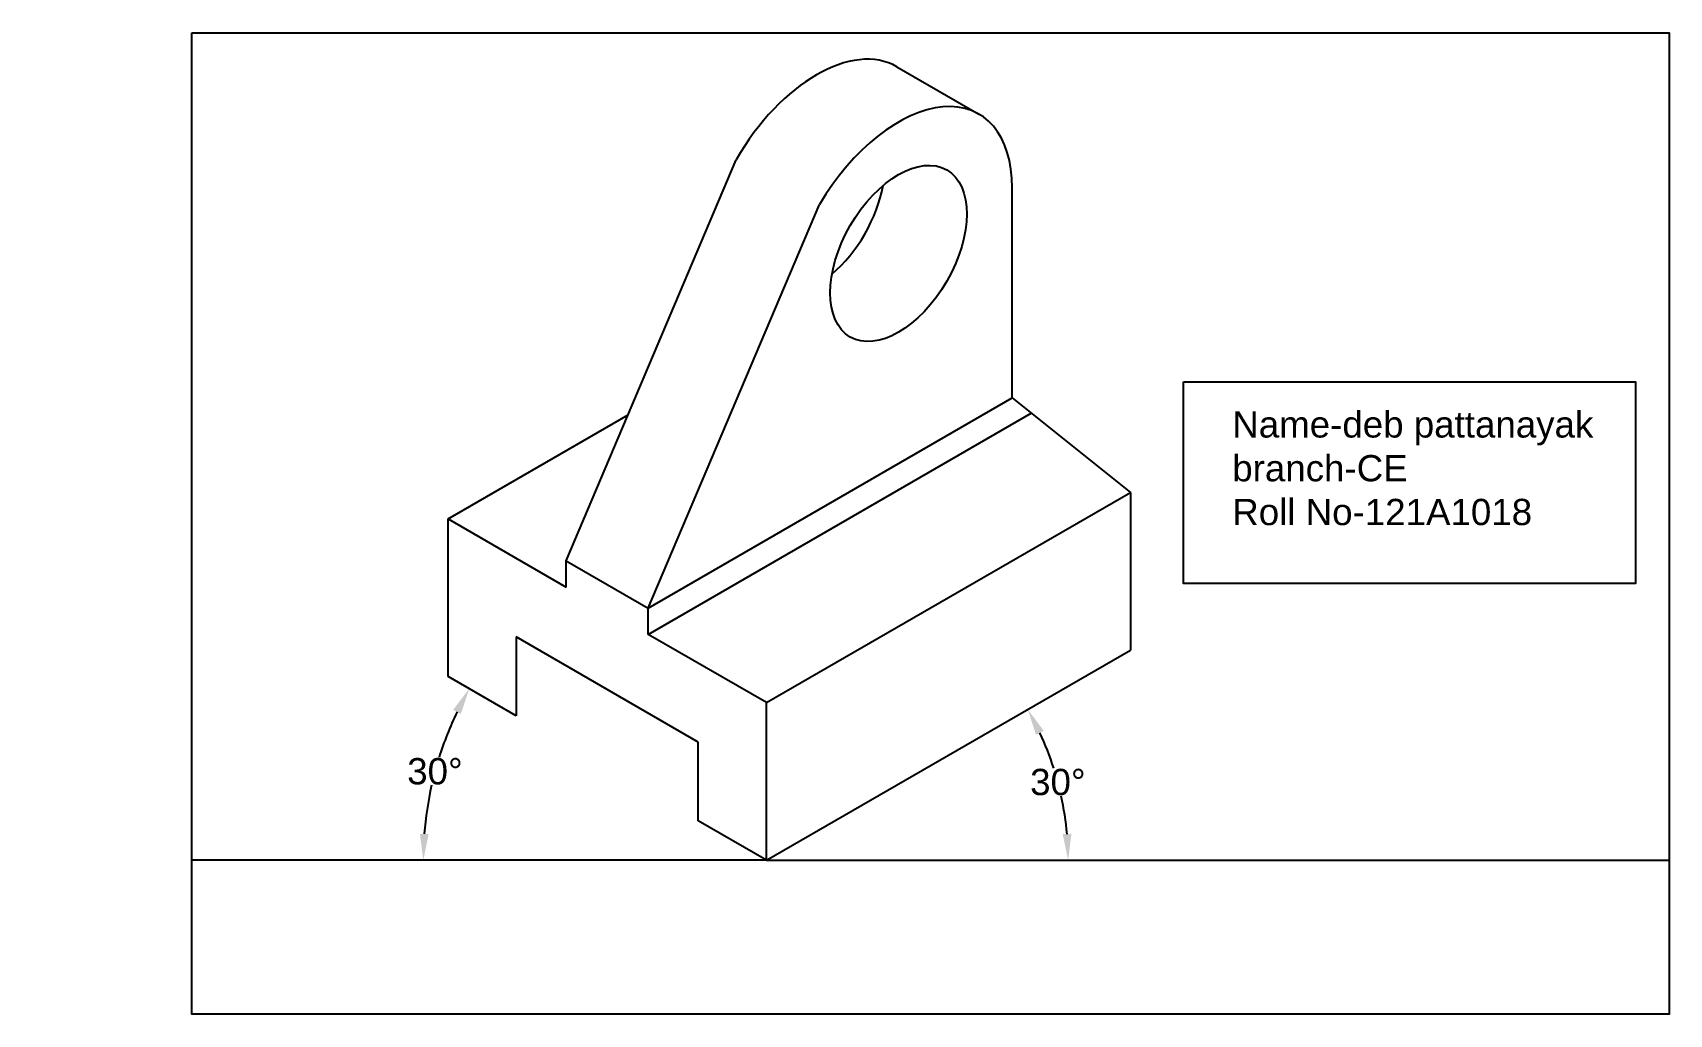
# Model space of a CAD drawing. Header units: inches. Extents: x 127653 to 127964, y 13939 to 14126.
import ezdxf

# ---------------------------------------------------------------- set-up
doc = ezdxf.new("R2010")
doc.units = ezdxf.units.IN
doc.header["$MEASUREMENT"] = 0
doc.styles.get("Standard").update_dxf_attribs({"font": 'arial.ttf'})
doc.dimstyles.new('New sty', dxfattribs={"dimtxt": 5, "dimasz": 5, "dimexe": 1.5, "dimexo": 1.5, "dimgap": 0.09, "dimtad": 0, "dimtih": 1, "dimtoh": 1, "dimdec": 1, "dimzin": 0, "dimdsep": 46, "dimtxsty": 'Standard', "dimcen": 0.09, "dimadec": 0, "dimazin": 0, "dimtfac": 1, "dimtdec": 1, "dimtofl": 0, "dimtmove": 0, "dimatfit": 3, "dimfxl": 1, "dimtolj": 1, "dimtzin": 0, "dimarcsym": 0})

# ---------------------------------------------------------------- blocks, each defined once
blk = doc.blocks.new('*D1')
at = {"color": 0, "lineweight": -2, "transparency": 16777216}
for start, end in [(17.7511, 25.0084), (4.9916, 12.2839)]:
    blk.add_arc((127792.29, 13968.31), 57.41, start, end, dxfattribs=at)
at = {"color": 0, "transparency": 16777216}
for points in [[(127843.58, 13992.19), (127845.05, 13992.96), (127842.01, 13997.01)], [(127850.31, 13973.34), (127848.65, 13973.27), (127849.7, 13968.31)]]:
    blk.add_solid(points, dxfattribs=at)
at = {"layer": 'Defpoints', "color": 0, "transparency": 16777216}
for p in [(127861.57, 14008.31), (127848.83, 13978.28), (127792.29, 13968.31), (127792.29, 13968.31), (127942.29, 13968.31)]:
    blk.add_point(p, dxfattribs=at)
at = {"color": 0, "transparency": 16777216, "insert": (127847.74, 13983.17), "char_height": 5, "attachment_point": 5}
blk.add_mtext('\\A1;30°', dxfattribs=at)
blk = doc.blocks.new('*D2')
at = {"color": 0, "lineweight": -2, "transparency": 16777216}
for start, end in [(154.3862, 162.5845), (167.3885, 175.6138)]:
    blk.add_arc((127792.29, 13968.31), 65.33, start, end, dxfattribs=at)
at = {"color": 0, "transparency": 16777216}
for points in [[(127732.64, 13996.94), (127734.11, 13996.16), (127735.71, 14000.97)], [(127727.98, 13973.27), (127726.32, 13973.34), (127726.96, 13968.31)]]:
    blk.add_solid(points, dxfattribs=at)
at = {"layer": 'Defpoints', "color": 0, "transparency": 16777216}
for p in [(127731.67, 14003.31), (127744.66, 13995.81), (127730.9, 13990.65), (127652.63, 13968.31), (127792.29, 13968.31)]:
    blk.add_point(p, dxfattribs=at)
at = {"color": 0, "transparency": 16777216, "insert": (127729.18, 13985.22), "char_height": 5, "attachment_point": 5}
blk.add_mtext('\\A1;30°', dxfattribs=at)

msp = doc.modelspace()

# ---------------------------------------------------------------- linework, layer by layer
for p, q in [((127817.12, 14119.32), (127832.71, 14110.32)), ((127754.18, 14025.31), (127786.5, 14101.65)), ((127839.05, 14056.31), (127839.05, 14096.31)), ((127769.77, 14016.31), (127802.38, 14093.13)), ((127769.77, 14016.31), (127839.05, 14056.31)), ((127839.05, 14056.31), (127861.57, 14038.31)), ((127731.67, 14033.31), (127765.95, 14053.1)), ((127769.77, 14011.31), (127842.68, 14053.4)), ((127792.29, 13998.31), (127861.57, 14038.31)), ((127861.57, 14038.31), (127861.57, 14008.31)), ((127731.67, 14003.31), (127731.67, 14033.31)), ((127731.67, 14033.31), (127754.18, 14020.31)), ((127754.18, 14020.31), (127754.18, 14025.31)), ((127754.18, 14025.31), (127769.77, 14016.31)), ((127769.77, 14011.31), (127769.77, 14016.31)), ((127779.3, 13990.81), (127744.66, 14010.81)), ((127744.66, 14010.81), (127744.66, 13995.81)), ((127792.29, 13998.31), (127769.77, 14011.31)), ((127792.29, 13968.31), (127861.57, 14008.31)), ((127744.66, 13995.81), (127731.67, 14003.31)), ((127792.29, 13968.31), (127792.29, 13998.31)), ((127779.3, 13975.81), (127779.3, 13990.81)), ((127792.29, 13968.31), (127779.3, 13975.81)), ((127792.29, 13968.31), (127682.88, 13968.31)), ((127792.29, 13968.31), (127942.29, 13968.31)), ((127942.29, 13968.31), (127964.11, 13968.31))]:
    msp.add_line(p, q)
for points in [[(127682.88, 14125.82), (127964.11, 14125.82), (127964.11, 13938.99), (127682.88, 13938.99)], [(127871.67, 14059.35), (127957.65, 14059.35), (127957.65, 14020.99), (127871.67, 14020.99)]]:
    msp.add_lwpolyline(points, close=True)
for centre, major_axis, start_param, end_param in [((127801.81, 14092.81), (-15.31, -26.52), 3.141593, 4.712389), ((127817.4, 14083.81), (-15.31, -26.52), 2.356194, 4.693985), ((127801.81, 14092.81), (-9.19, -15.91), 1.013198, 2.128395)]:
    msp.add_ellipse(centre, major_axis=major_axis, ratio=0.57735, start_param=start_param, end_param=end_param)
msp.add_ellipse((127817.4, 14083.81), major_axis=(-9.19, -15.91), ratio=0.57735)

# ---------------------------------------------------------------- texts
at = {"insert": (127880.93, 14053.77), "char_height": 5, "attachment_point": 1}
msp.add_mtext_dynamic_manual_height_columns('Name-deb pattanayak\\Pbranch-CE\\PRoll No-121A1018', width=85.8986, gutter_width=1, heights=[0], dxfattribs=at)

# ---------------------------------------------------------------- dimensions: what is measured, and where the dimension line sits
for base, line1, line2, picture, middle in [((127848.83, 13978.28), ((127792.29, 13968.31), (127861.57, 14008.31)), ((127792.29, 13968.31), (127942.29, 13968.31)), '*D1', (127847.74, 13983.17)), ((127730.9, 13990.65), ((127792.29, 13968.31), (127652.63, 13968.31)), ((127744.66, 13995.81), (127731.67, 14003.31)), '*D2', (127729.18, 13985.22))]:
    dim = msp.add_angular_dim_2l(base=base, line1=line1, line2=line2, dimstyle='New sty')
    dim.commit()
    dim.dimension.update_dxf_attribs({"geometry": picture, "text_midpoint": middle})

doc.saveas('drawing.dxf')
